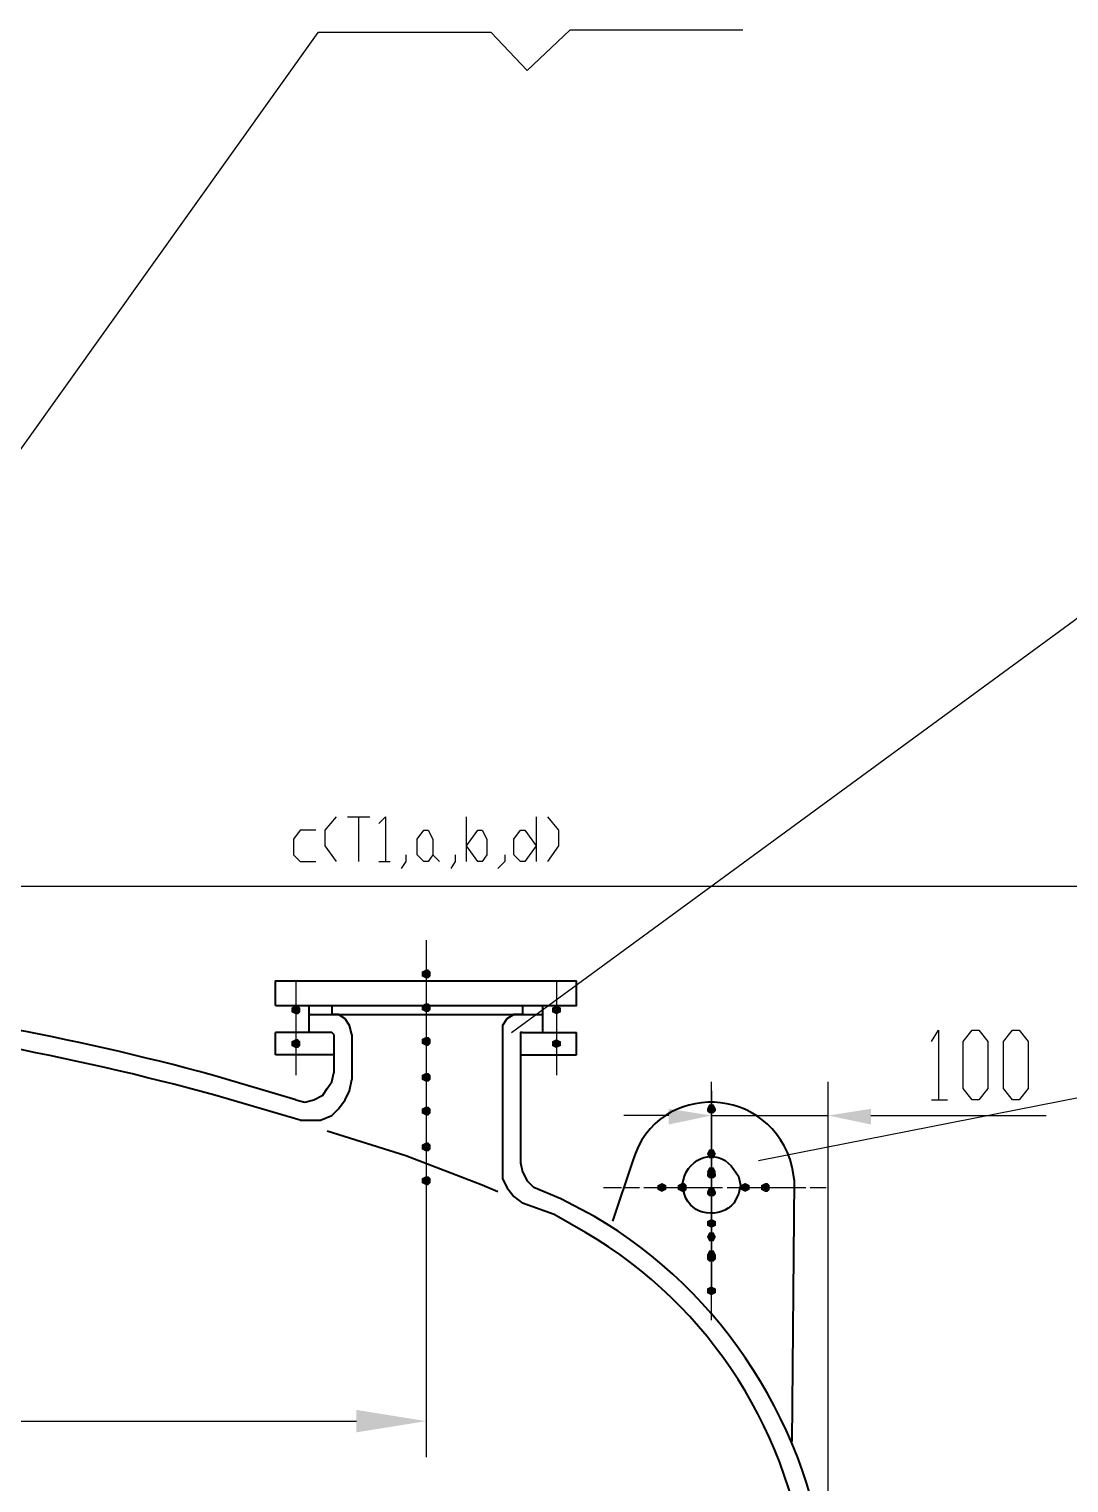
# Model space of a CAD drawing. Header units: millimetres. Extents: x 0 to 822, y 14 to 1153.
# Drawn here: x 293.5 to 376.8, y 847.9 to 964.3 of the extents above; entities that cross this region are included whole.
import ezdxf

# ---------------------------------------------------------------- set-up
doc = ezdxf.new("R2010")
doc.units = ezdxf.units.MM
doc.layers.add('1', color=7, linetype='Continuous')

msp = doc.modelspace()

# ---------------------------------------------------------------- hatches: boundary and pattern name
h = msp.add_hatch(color=0)
h.dxf.hatch_style = 2
h.paths.add_polyline_path([(325.26, 888.261732), (324.9, 888.441732), (324.9, 888.801732), (325.26, 888.981732), (325.44, 888.981732), (325.62, 888.801732), (325.62, 888.441732), (325.44, 888.261732)])
h = msp.add_hatch(color=0)
h.dxf.hatch_style = 2
h.paths.add_polyline_path([(325.26, 885.561732), (324.9, 885.741732), (324.9, 886.101732), (325.26, 886.281732), (325.44, 886.281732), (325.62, 886.101732), (325.62, 885.741732), (325.44, 885.561732)])
h = msp.add_hatch(color=0)
h.dxf.hatch_style = 2
h.paths.add_polyline_path([(314.82, 885.381732), (314.46, 885.561732), (314.46, 885.921732), (314.82, 886.101732), (315, 886.101732), (315.18, 885.921732), (315.18, 885.561732), (315, 885.381732)])
h = msp.add_hatch(color=0)
h.dxf.hatch_style = 2
h.paths.add_polyline_path([(335.7, 885.381732), (335.34, 885.561732), (335.34, 885.921732), (335.7, 886.101732), (336.06, 885.921732), (336.06, 885.561732)])
h = msp.add_hatch(color=0)
h.dxf.hatch_style = 2
h.paths.add_polyline_path([(314.82, 882.681732), (314.46, 882.861732), (314.46, 883.221732), (314.82, 883.401732), (315, 883.401732), (315.18, 883.221732), (315.18, 882.861732), (315, 882.681732)])
h = msp.add_hatch(color=0)
h.dxf.hatch_style = 2
h.paths.add_polyline_path([(325.26, 882.861732), (324.9, 883.041732), (324.9, 883.401732), (325.26, 883.581732), (325.44, 883.581732), (325.62, 883.401732), (325.62, 883.041732), (325.44, 882.861732)])
h = msp.add_hatch(color=0)
h.dxf.hatch_style = 2
h.paths.add_polyline_path([(335.7, 882.681732), (335.34, 882.861732), (335.34, 883.221732), (335.7, 883.401732), (336.06, 883.221732), (336.06, 882.861732)])
h = msp.add_hatch(color=0)
h.dxf.hatch_style = 2
h.paths.add_polyline_path([(325.26, 879.981732), (324.9, 880.161732), (324.9, 880.521732), (325.26, 880.701732), (325.44, 880.701732), (325.62, 880.521732), (325.62, 880.161732), (325.44, 879.981732)])
h = msp.add_hatch(color=0)
h.dxf.hatch_style = 2
h.paths.add_polyline_path([(347.76, 877.821732), (347.94, 878.181732), (348.3, 878.181732), (348.48, 877.821732), (348.48, 877.641732), (348.3, 877.461732), (347.94, 877.461732), (347.76, 877.641732)])
h = msp.add_hatch(color=0)
h.dxf.hatch_style = 2
h.paths.add_polyline_path([(325.26, 877.281732), (324.9, 877.461732), (324.9, 877.821732), (325.26, 878.001732), (325.44, 878.001732), (325.62, 877.821732), (325.62, 877.461732), (325.44, 877.281732)])
h = msp.add_hatch(color=0)
h.dxf.hatch_style = 2
h.paths.add_polyline_path([(344.7, 877.821732), (344.7, 876.561732), (348.12, 877.281732)])
h = msp.add_hatch(color=0)
h.dxf.hatch_style = 2
h.paths.add_polyline_path([(360.9, 877.821732), (360.9, 876.561732), (357.48, 877.281732)])
h = msp.add_hatch(color=0)
h.dxf.hatch_style = 2
h.paths.add_polyline_path([(325.26, 874.401732), (324.9, 874.581732), (324.9, 874.941732), (325.26, 875.121732), (325.44, 875.121732), (325.62, 874.941732), (325.62, 874.581732), (325.44, 874.401732)])
h = msp.add_hatch(color=0)
h.dxf.hatch_style = 2
h.paths.add_polyline_path([(347.76, 874.221732), (347.94, 874.581732), (348.3, 874.581732), (348.48, 874.221732), (348.3, 873.861732), (347.94, 873.861732)])
h = msp.add_hatch(color=0)
h.dxf.hatch_style = 2
h.paths.add_polyline_path([(325.26, 871.701732), (324.9, 871.881732), (324.9, 872.241732), (325.26, 872.421732), (325.44, 872.421732), (325.62, 872.241732), (325.62, 871.881732), (325.44, 871.701732)])
h = msp.add_hatch(color=0)
h.dxf.hatch_style = 2
h.paths.add_polyline_path([(347.76, 872.781732), (347.94, 873.141732), (348.3, 873.141732), (348.48, 872.781732), (348.3, 872.421732), (347.94, 872.421732)])
h = msp.add_hatch(color=0)
h.dxf.hatch_style = 2
h.paths.add_polyline_path([(347.76, 872.601732), (347.94, 872.961732), (348.3, 872.961732), (348.48, 872.601732), (348.48, 872.421732), (348.3, 872.241732), (347.94, 872.241732), (347.76, 872.421732)])
h = msp.add_hatch(color=0)
h.dxf.hatch_style = 2
h.paths.add_polyline_path([(344.16, 871.161732), (343.8, 871.341732), (343.8, 871.701732), (344.16, 871.881732), (344.52, 871.701732), (344.52, 871.341732)])
h = msp.add_hatch(color=0)
h.dxf.hatch_style = 2
h.paths.add_polyline_path([(345.78, 871.161732), (345.42, 871.341732), (345.42, 871.701732), (345.78, 871.881732), (345.96, 871.881732), (346.14, 871.701732), (346.14, 871.341732), (345.96, 871.161732)])
h = msp.add_hatch(color=0)
h.dxf.hatch_style = 2
h.paths.add_polyline_path([(347.76, 871.161732), (347.94, 871.521732), (348.3, 871.521732), (348.48, 871.161732), (348.48, 870.981732), (348.3, 870.801732), (347.94, 870.801732), (347.76, 870.981732)])
h = msp.add_hatch(color=0)
h.dxf.hatch_style = 2
h.paths.add_polyline_path([(350.82, 871.161732), (350.46, 871.341732), (350.46, 871.701732), (350.82, 871.881732), (351.18, 871.701732), (351.18, 871.341732)])
h = msp.add_hatch(color=0)
h.dxf.hatch_style = 2
h.paths.add_polyline_path([(352.44, 871.161732), (352.08, 871.341732), (352.08, 871.701732), (352.44, 871.881732), (352.62, 871.881732), (352.8, 871.701732), (352.8, 871.341732), (352.62, 871.161732)])
h = msp.add_hatch(color=0)
h.dxf.hatch_style = 2
h.paths.add_polyline_path([(348.12, 868.281732), (347.76, 868.461732), (347.76, 868.821732), (348.12, 869.001732), (348.48, 868.821732), (348.48, 868.461732)])
h = msp.add_hatch(color=0)
h.dxf.hatch_style = 2
h.paths.add_polyline_path([(347.76, 867.561732), (347.94, 867.921732), (348.3, 867.921732), (348.48, 867.561732), (348.3, 867.201732), (347.94, 867.201732)])
h = msp.add_hatch(color=0)
h.dxf.hatch_style = 2
h.paths.add_polyline_path([(347.76, 866.121732), (347.94, 866.481732), (348.3, 866.481732), (348.48, 866.121732), (348.3, 865.761732), (347.94, 865.761732)])
h = msp.add_hatch(color=0)
h.dxf.hatch_style = 2
h.paths.add_polyline_path([(347.76, 865.941732), (347.94, 866.301732), (348.3, 866.301732), (348.48, 865.941732), (348.48, 865.761732), (348.3, 865.581732), (347.94, 865.581732), (347.76, 865.761732)])
h = msp.add_hatch(color=0)
h.dxf.hatch_style = 2
h.paths.add_polyline_path([(348.12, 865.581732), (347.76, 865.761732), (347.76, 866.121732), (348.12, 866.301732), (348.48, 866.121732), (348.48, 865.761732)])
h = msp.add_hatch(color=0)
h.dxf.hatch_style = 2
h.paths.add_polyline_path([(348.12, 862.881732), (347.76, 863.061732), (347.76, 863.421732), (348.12, 863.601732), (348.48, 863.421732), (348.48, 863.061732)])
h = msp.add_hatch(color=0)
h.dxf.hatch_style = 2
h.paths.add_polyline_path([(319.68, 853.701732), (319.68, 851.901732), (325.26, 852.801732)])

# ---------------------------------------------------------------- linework, layer by layer
at = {"layer": '1', "color": 0, "lineweight": 25}
for points in [[(332.1, 883.941732), (455.22, 974.121732)], [(265.86, 892.941732), (316.62, 964.041732)], [(330.48, 964.041732), (316.62, 964.041732)], [(330.48, 964.041732), (333.36, 960.981732), (336.78, 964.221732)], [(350.64, 964.221732), (336.78, 964.221732)], [(318.06, 901.221732), (317.16, 900.141732), (317.16, 898.881732), (318.06, 897.621732)], [(318.96, 901.221732), (320.76, 901.221732)], [(319.86, 901.221732), (319.86, 897.621732)], [(321.48, 900.681732), (322.02, 901.221732), (322.02, 897.621732)], [(328.5, 897.621732), (328.5, 901.221732)], [(334.08, 901.221732), (334.08, 897.621732)], [(334.98, 901.221732), (335.88, 900.141732), (335.88, 898.881732), (334.98, 897.621732)], [(316.44, 900.141732), (315.18, 900.141732), (314.64, 899.421732), (314.64, 898.161732), (315.18, 897.621732), (316.44, 897.621732)], [(325.44, 897.621732), (325.08, 897.621732), (324.54, 898.161732), (324.54, 899.421732), (325.08, 900.141732), (325.44, 900.141732), (325.8, 899.421732), (325.8, 898.161732), (325.44, 897.621732)], [(328.5, 898.881732), (329.4, 900.141732), (329.76, 900.141732), (330.12, 899.421732), (330.12, 898.161732), (329.76, 897.621732), (329.4, 897.621732), (328.5, 898.881732)], [(334.08, 898.881732), (333.18, 897.621732), (332.82, 897.621732), (332.28, 898.161732), (332.28, 899.421732), (332.82, 900.141732), (333.18, 900.141732), (334.08, 898.881732)], [(323.64, 898.161732), (323.64, 897.621732), (323.28, 897.081732)], [(325.8, 898.161732), (326.34, 897.621732)], [(327.6, 898.161732), (327.6, 897.621732), (327.24, 897.081732)], [(331.56, 898.161732), (331.56, 897.621732), (331.02, 897.081732)], [(321.48, 897.621732), (322.38, 897.621732)], [(266.04, 895.641732), (425.52, 895.641732)], [(286.38, 895.641732), (425.34, 895.641732)], [(351.9, 873.681732), (455.22, 894.021732)], [(325.26, 891.321732), (325.26, 888.981732)], [(314.82, 888.081732), (314.82, 886.101732)], [(325.26, 888.441732), (325.26, 886.281732)], [(335.7, 888.081732), (335.7, 886.101732)], [(314.82, 885.561732), (314.82, 883.221732)], [(325.26, 885.561732), (325.26, 883.401732)], [(335.7, 885.561732), (335.7, 883.221732)], [(365.76, 883.221732), (366.3, 884.121732), (366.3, 878.541732)], [(369, 878.541732), (368.28, 879.441732), (368.28, 883.221732), (369, 884.121732), (369.54, 884.121732), (370.26, 883.221732), (370.26, 879.441732), (369.54, 878.541732), (369, 878.541732)], [(372.24, 878.541732), (371.52, 879.441732), (371.52, 883.221732), (372.24, 884.121732), (372.78, 884.121732), (373.5, 883.221732), (373.5, 879.441732), (372.78, 878.541732), (372.24, 878.541732)], [(325.26, 882.861732), (325.26, 880.701732)], [(314.82, 882.681732), (314.82, 880.521732)], [(335.7, 882.681732), (335.7, 880.521732)], [(325.26, 880.161732), (325.26, 877.821732)], [(348.12, 864.501732), (348.12, 879.981732)], [(357.48, 836.781732), (357.48, 879.981732)], [(348.12, 879.261732), (348.12, 877.821732)], [(365.76, 878.541732), (367.02, 878.541732)], [(325.26, 877.281732), (325.26, 875.121732)], [(344.7, 877.281732), (341.1, 877.281732)], [(348.12, 877.641732), (348.12, 876.201732)], [(348.12, 877.281732), (357.48, 877.281732)], [(360.9, 877.281732), (374.94, 877.281732)], [(348.12, 876.921732), (348.12, 876.021732)], [(348.12, 876.201732), (348.12, 876.021732)], [(348.12, 876.021732), (348.12, 874.581732)], [(348.12, 875.841732), (348.12, 875.841732)], [(348.12, 875.661732), (348.12, 874.401732)], [(325.26, 874.581732), (325.26, 872.241732)], [(348.12, 874.401732), (348.12, 874.401732)], [(348.12, 874.221732), (348.12, 872.961732)], [(348.12, 874.041732), (348.12, 872.601732)], [(348.12, 872.601732), (348.12, 871.161732)], [(348.12, 872.421732), (348.12, 870.981732)], [(325.26, 871.701732), (325.26, 869.541732)], [(339.48, 871.521732), (340.74, 871.521732)], [(340.74, 871.521732), (340.92, 871.521732)], [(341.1, 871.521732), (342.36, 871.521732)], [(342.54, 871.521732), (342.54, 871.521732)], [(342.72, 871.521732), (343.98, 871.521732)], [(344.34, 871.521732), (345.78, 871.521732)], [(345.96, 871.521732), (347.4, 871.521732)], [(347.4, 871.521732), (347.58, 871.521732)], [(347.58, 871.521732), (349.02, 871.521732)], [(349.2, 871.521732), (349.2, 871.521732)], [(349.38, 871.521732), (350.64, 871.521732)], [(351, 871.521732), (352.44, 871.521732)], [(352.62, 871.521732), (354.06, 871.521732)], [(354.06, 871.521732), (354.24, 871.521732)], [(354.24, 871.521732), (355.68, 871.521732)], [(355.86, 871.521732), (355.86, 871.521732)], [(356.04, 871.521732), (357.3, 871.521732)], [(348.12, 870.981732), (348.12, 869.541732)], [(348.12, 870.981732), (348.12, 870.801732)], [(348.12, 869.001732), (348.12, 870.801732)], [(348.12, 870.621732), (348.12, 869.361732)], [(325.26, 869.541732), (325.26, 849.921732)], [(348.12, 869.541732), (348.12, 869.361732)], [(348.12, 869.361732), (348.12, 867.921732)], [(348.12, 869.181732), (348.12, 869.181732)], [(348.12, 869.001732), (348.12, 867.741732)], [(348.12, 866.301732), (348.12, 868.461732)], [(348.12, 867.741732), (348.12, 867.741732)], [(348.12, 867.561732), (348.12, 866.301732)], [(348.12, 867.381732), (348.12, 865.941732)], [(348.12, 865.941732), (348.12, 864.681732)], [(348.12, 865.761732), (348.12, 864.321732)], [(348.12, 863.421732), (348.12, 865.581732)], [(348.12, 864.321732), (348.12, 864.141732)], [(348.12, 864.141732), (348.12, 863.241732)], [(348.12, 860.901732), (348.12, 862.881732)], [(188.46, 852.801732), (319.68, 852.801732)]]:
    msp.add_lwpolyline(points, dxfattribs=at)
at = {"layer": '1', "color": 0, "lineweight": 40}
for points in [[(313.2, 886.101732), (313.2, 888.081732), (337.32, 888.081732)], [(313.2, 886.101732), (337.32, 886.101732), (337.32, 888.081732)], [(315.9, 883.941732), (315.9, 886.101732)], [(315.9, 885.381732), (334.62, 885.381732)], [(317.7, 886.101732), (317.7, 885.381732)], [(319.32, 883.761732), (319.14, 884.481732), (318.78, 885.021732), (318.24, 885.381732), (317.7, 885.381732)], [(333, 885.381732), (332.28, 885.381732), (331.74, 885.021732), (331.38, 884.481732), (331.38, 883.761732)], [(333, 886.101732), (333, 885.381732)], [(334.62, 883.941732), (334.62, 886.101732)], [(317.52, 883.941732), (313.2, 883.941732)], [(313.2, 882.141732), (313.2, 883.941732)], [(317.88, 883.761732), (317.7, 883.941732), (317.52, 883.941732)], [(333, 883.941732), (332.82, 883.941732), (332.82, 883.761732)], [(333, 883.941732), (337.32, 883.941732)], [(337.32, 882.141732), (337.32, 883.941732)], [(317.88, 883.761732), (317.88, 880.701732)], [(319.32, 883.761732), (319.32, 880.161732)], [(331.38, 883.761732), (331.38, 873.141732)], [(332.82, 883.761732), (332.82, 873.501732)], [(317.88, 882.141732), (313.2, 882.141732)], [(332.82, 882.141732), (337.32, 882.141732)], [(314.82, 878.541732), (315.54, 878.361732), (316.26, 878.541732), (316.98, 878.901732), (317.34, 879.441732), (317.7, 879.981732), (317.88, 880.701732)], [(315.18, 876.921732), (316.08, 876.921732), (316.8, 876.921732), (317.7, 877.281732), (318.24, 877.821732), (318.78, 878.541732), (319.14, 879.261732), (319.32, 880.161732)], [(329.76, 871.701732), (323.64, 874.041732), (317.34, 876.021732)], [(332.82, 873.501732), (333, 872.781732), (333.36, 872.061732), (333.9, 871.521732)], [(331.38, 873.141732), (331.38, 872.241732), (331.74, 871.521732), (332.28, 870.801732), (333, 870.261732)], [(331.02, 871.161732), (329.76, 871.701732)], [(336.06, 870.621732), (333.9, 871.521732)], [(354.6, 851.181732), (354.78, 872.061732)], [(335.52, 869.361732), (333, 870.261732)]]:
    msp.add_lwpolyline(points, dxfattribs=at)
for points, knots in [([(314.82, 878.541732), (314.82, 878.541732), (308.16, 880.521732), (308.16, 880.521732), (296.82, 883.581732), (285.3, 885.741732), (273.78, 886.821732), (273.78, 886.821732), (266.76, 887.361732), (266.76, 887.361732)], [0, 0, 0, 0, 1, 1, 1, 2, 2, 2, 3, 3, 3, 3]), ([(315.18, 876.921732), (315.18, 876.921732), (308.34, 878.901732), (308.34, 878.901732), (296.64, 882.141732), (284.76, 884.301732), (272.88, 885.381732), (272.88, 885.381732), (265.68, 885.921732), (265.68, 885.921732)], [0, 0, 0, 0, 1, 1, 1, 2, 2, 2, 3, 3, 3, 3]), ([(354.78, 872.061732), (354.78, 872.061732), (354.6, 873.141732), (354.6, 873.141732), (352.98, 879.801732), (343.8, 880.161732), (341.82, 873.681732), (341.82, 873.681732), (340.2, 868.821732), (340.2, 868.821732)], [0, 0, 0, 0, 1, 1, 1, 2, 2, 2, 3, 3, 3, 3]), ([(350.46, 871.701732), (350.46, 871.701732), (350.28, 872.421732), (350.28, 872.421732), (350.28, 872.421732), (349.92, 872.961732), (349.92, 872.961732), (348.84, 874.581732), (346.68, 874.221732), (345.96, 872.421732), (345.96, 872.421732), (345.78, 871.701732), (345.78, 871.701732), (345.78, 871.701732), (345.96, 870.981732), (345.96, 870.981732), (346.5, 869.181732), (348.84, 869.001732), (349.92, 870.261732), (349.92, 870.261732), (350.28, 870.981732), (350.28, 870.981732), (350.28, 870.981732), (350.46, 871.701732), (350.46, 871.701732)], [0, 0, 0, 0, 1, 1, 1, 2, 2, 2, 3, 3, 3, 4, 4, 4, 5, 5, 5, 6, 6, 6, 7, 7, 7, 8, 8, 8, 8]), ([(357.48, 837.141732), (357.48, 837.141732), (357.3, 840.201732), (357.3, 840.201732), (356.22, 852.081732), (349.02, 863.241732), (338.76, 869.181732), (338.76, 869.181732), (336.06, 870.621732), (336.06, 870.621732)], [0, 0, 0, 0, 1, 1, 1, 2, 2, 2, 3, 3, 3, 3]), ([(355.86, 837.141732), (355.86, 837.141732), (355.86, 840.021732), (355.86, 840.021732), (354.6, 851.721732), (348.12, 861.981732), (338.04, 867.921732), (338.04, 867.921732), (335.52, 869.361732), (335.52, 869.361732)], [0, 0, 0, 0, 1, 1, 1, 2, 2, 2, 3, 3, 3, 3])]:
    msp.add_open_spline(points, degree=3, knots=knots, dxfattribs=at)

doc.saveas('drawing.dxf')
